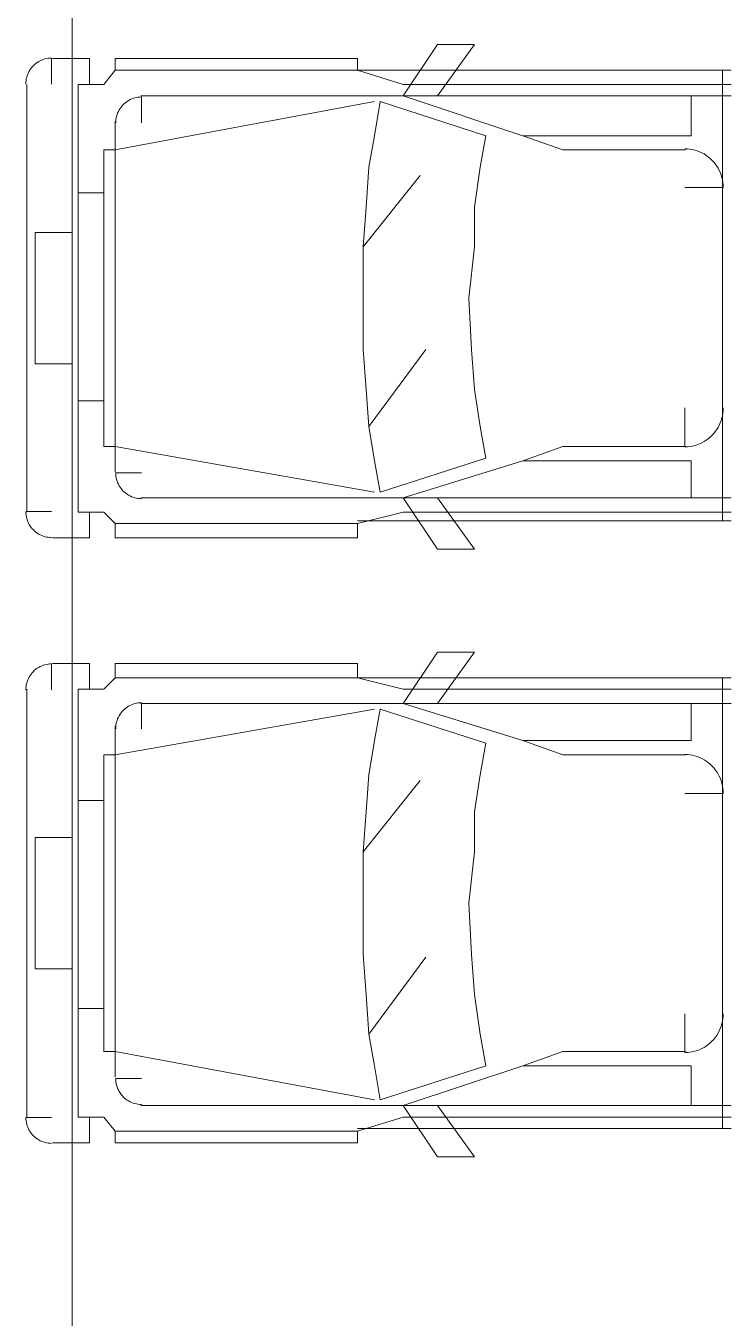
# Model space of a CAD drawing. Header units: millimetres. Extents: x 0.4 to 34.5, y 0.3 to 53.8.
# Drawn here: x 4.583 to 7.186, y 36.376 to 41.171 of the extents above; entities that cross this region are included whole.
import ezdxf

# ---------------------------------------------------------------- set-up
doc = ezdxf.new("R2010")
doc.units = ezdxf.units.MM
doc.header["$MEASUREMENT"] = 0
doc.layers.add('Layer 1', color=7, linetype='Continuous')
pattern_1 = [(45, (0, 0), (-7.071, 7.071), [])]

msp = doc.modelspace()

# ---------------------------------------------------------------- hatches: boundary and pattern name
at = {"layer": 'Layer 1', "true_color": 0x000000}
h = msp.add_hatch(dxfattribs=at)
h.set_pattern_fill('AI_USER_DEFINED_HATCH', color=18, scale=10, angle=45, style=0, pattern_type=0)
h.set_pattern_definition(pattern_1)
h.paths.add_polyline_path([(6.2479, 41.1018), (6.1103, 41.1018), (5.9833, 40.9113), (6.1103, 40.9113)])
h = msp.add_hatch(dxfattribs=at)
h.set_pattern_fill('AI_USER_DEFINED_HATCH', color=18, scale=10, angle=45, style=0, pattern_type=0)
h.set_pattern_definition(pattern_1)
h.paths.add_polyline_path([(5.814, 41.0489), (4.9144, 41.0489), (4.9144, 41.0065), (5.814, 41.0065)])
h = msp.add_hatch(dxfattribs=at)
h.set_pattern_fill('AI_USER_DEFINED_HATCH', color=18, scale=10, angle=45, style=0, pattern_type=0)
h.set_pattern_definition(pattern_1)
h.paths.add_polyline_path([(4.872, 39.6095), (4.872, 40.7102), (4.9144, 40.7102), (4.9144, 39.6095)])
h = msp.add_hatch(dxfattribs=at)
h.set_pattern_fill('AI_USER_DEFINED_HATCH', color=18, scale=10, angle=45, style=0, pattern_type=0)
h.set_pattern_definition(pattern_1)
h.paths.add_polyline_path([(4.618, 39.9164), (4.618, 40.4033), (4.7556, 40.4033), (4.7556, 39.9164)])
h = msp.add_hatch(dxfattribs=at)
h.set_pattern_fill('AI_USER_DEFINED_HATCH', color=18, scale=10, angle=45, style=0, pattern_type=0)
h.set_pattern_definition(pattern_1)
h.paths.add_polyline_path([(6.2479, 39.2285), (6.1103, 39.2285), (5.9833, 39.419), (6.1103, 39.419)])
h = msp.add_hatch(dxfattribs=at)
h.set_pattern_fill('AI_USER_DEFINED_HATCH', color=18, scale=10, angle=45, style=0, pattern_type=0)
h.set_pattern_definition(pattern_1)
h.paths.add_polyline_path([(4.9144, 39.2708), (4.9144, 39.3237), (5.814, 39.3237), (5.814, 39.2708)])
h = msp.add_hatch(dxfattribs=at)
h.set_pattern_fill('AI_USER_DEFINED_HATCH', color=18, scale=10, angle=45, style=0, pattern_type=0)
h.set_pattern_definition(pattern_1)
h.paths.add_polyline_path([(6.2479, 38.8475), (6.1103, 38.8475), (5.9833, 38.657), (6.1103, 38.657)])
h = msp.add_hatch(dxfattribs=at)
h.set_pattern_fill('AI_USER_DEFINED_HATCH', color=18, scale=10, angle=45, style=0, pattern_type=0)
h.set_pattern_definition(pattern_1)
h.paths.add_polyline_path([(5.814, 38.8051), (4.9144, 38.8051), (4.9144, 38.7522), (5.814, 38.7522)])
h = msp.add_hatch(dxfattribs=at)
h.set_pattern_fill('AI_USER_DEFINED_HATCH', color=18, scale=10, angle=45, style=0, pattern_type=0)
h.set_pattern_definition(pattern_1)
h.paths.add_polyline_path([(4.872, 37.3657), (4.872, 38.4665), (4.9144, 38.4665), (4.9144, 37.3657)])
h = msp.add_hatch(dxfattribs=at)
h.set_pattern_fill('AI_USER_DEFINED_HATCH', color=18, scale=10, angle=45, style=0, pattern_type=0)
h.set_pattern_definition(pattern_1)
h.paths.add_polyline_path([(4.618, 37.6727), (4.618, 38.1595), (4.7556, 38.1595), (4.7556, 37.6727)])
h = msp.add_hatch(dxfattribs=at)
h.set_pattern_fill('AI_USER_DEFINED_HATCH', color=18, scale=10, angle=45, style=0, pattern_type=0)
h.set_pattern_definition(pattern_1)
h.paths.add_polyline_path([(6.2479, 36.9741), (6.1103, 36.9741), (5.9833, 37.1646), (6.1103, 37.1646)])
h = msp.add_hatch(dxfattribs=at)
h.set_pattern_fill('AI_USER_DEFINED_HATCH', color=18, scale=10, angle=45, style=0, pattern_type=0)
h.set_pattern_definition(pattern_1)
h.paths.add_polyline_path([(4.9144, 37.0271), (4.9144, 37.0694), (5.814, 37.0694), (5.814, 37.0271)])

# ---------------------------------------------------------------- linework, layer by layer
at = {"layer": 'Layer 1', "color": 7, "lineweight": 5, "true_color": 0xffffff}
for points in [[(4.7556, 44.3722), (4.7556, 7.1176)], [(6.2479, 41.1018), (6.1103, 41.1018), (5.9833, 40.9113), (6.1103, 40.9113), (6.2479, 41.1018)], [(4.8191, 41.0489), (4.6815, 41.0489)], [(4.8191, 40.9536), (4.8191, 41.0489)], [(5.814, 41.0489), (4.9144, 41.0489), (4.9144, 41.0065), (5.814, 41.0065), (5.814, 41.0489)], [(4.9144, 41.0065), (4.872, 40.9536)], [(7.1687, 41.0065), (5.814, 41.0065)], [(5.814, 41.0065), (5.9833, 40.9536)], [(7.2004, 41.0065), (7.1687, 41.0065)], [(7.1687, 39.3343), (7.1687, 41.0065)], [(4.5863, 40.9536), (4.5863, 39.3661)], [(4.7768, 40.9536), (4.7768, 39.3661)], [(4.7768, 40.9536), (4.872, 40.9536)], [(7.1687, 40.9536), (5.9833, 40.9536)], [(7.2004, 40.9536), (7.1687, 40.9536)], [(5.9833, 40.9113), (5.0096, 40.9113)], [(7.0523, 40.7631), (6.4278, 40.7631), (5.9833, 40.9113), (7.0523, 40.9113), (7.0523, 40.7631)], [(7.0523, 40.9113), (7.1687, 40.9113)], [(7.1687, 40.9113), (7.2004, 40.9113)], [(7.1687, 40.5726), (7.1687, 40.9113)], [(4.9144, 40.7102), (5.8775, 40.8901)], [(6.2691, 39.6836), (6.2479, 39.8212), (6.2373, 39.9693), (6.2268, 40.1598), (6.2479, 40.3503), (6.2479, 40.4985), (6.2691, 40.6467), (6.2903, 40.7631), (5.8986, 40.8901), (5.8775, 40.7631), (5.8563, 40.6467), (5.8457, 40.4985), (5.8351, 40.3503), (5.8351, 40.1598), (5.8351, 39.9693), (5.8457, 39.8212), (5.8563, 39.6836), (5.8775, 39.5566), (5.8986, 39.4401), (6.2903, 39.5672), (6.2691, 39.6836)], [(4.9144, 40.816), (4.9144, 39.6095)], [(6.4278, 40.7631), (6.576, 40.7102)], [(4.872, 39.6095), (4.872, 40.7102), (4.9144, 40.7102), (4.9144, 39.6095), (4.872, 39.6095)], [(4.9144, 39.5142), (4.9144, 40.7102)], [(7.0311, 40.7102), (6.576, 40.7102)], [(5.8351, 40.3503), (6.0468, 40.6149)], [(7.1687, 40.5726), (7.1687, 39.7577)], [(4.7768, 39.7788), (4.7768, 40.5514), (4.872, 40.5514), (4.872, 39.7788), (4.7768, 39.7788)], [(4.618, 39.9164), (4.618, 40.4033), (4.7556, 40.4033), (4.7556, 39.9164), (4.618, 39.9164)], [(5.8563, 39.6836), (6.068, 39.9693)], [(7.1687, 39.7577), (7.1687, 39.419)], [(5.8775, 39.4401), (4.9144, 39.6095)], [(6.4278, 39.5566), (6.576, 39.6095)], [(7.0311, 39.6095), (6.576, 39.6095)], [(7.0523, 39.5566), (6.4278, 39.5566), (5.9833, 39.419), (7.0523, 39.419), (7.0523, 39.5566)], [(5.9833, 39.419), (5.0096, 39.419)], [(6.2479, 39.2285), (6.1103, 39.2285), (5.9833, 39.419), (6.1103, 39.419), (6.2479, 39.2285)], [(7.1687, 39.419), (7.0523, 39.419)], [(7.1687, 39.419), (7.2004, 39.419)], [(4.872, 39.3661), (4.7768, 39.3661)], [(4.8191, 39.2708), (4.8191, 39.3661)], [(4.9144, 39.3237), (4.872, 39.3661)], [(5.814, 39.3237), (5.9833, 39.3661)], [(7.1687, 39.3661), (5.9833, 39.3661)], [(7.2004, 39.3661), (7.1687, 39.3661)], [(4.9144, 39.2708), (4.9144, 39.3237)], [(4.9144, 39.2708), (4.9144, 39.3237), (5.814, 39.3237), (5.814, 39.2708), (4.9144, 39.2708)], [(7.1687, 39.3343), (5.814, 39.3343)], [(5.814, 39.2708), (5.814, 39.3237)], [(7.2004, 39.3343), (7.1687, 39.3343)], [(4.8191, 39.2708), (4.6815, 39.2708)], [(5.814, 39.2708), (4.9144, 39.2708)], [(6.2479, 38.8475), (6.1103, 38.8475), (5.9833, 38.657), (6.1103, 38.657), (6.2479, 38.8475)], [(4.8191, 38.8051), (4.6815, 38.8051)], [(4.8191, 38.7099), (4.8191, 38.8051)], [(5.814, 38.8051), (4.9144, 38.8051), (4.9144, 38.7522), (5.814, 38.7522), (5.814, 38.8051)], [(4.9144, 38.7522), (4.872, 38.7099)], [(7.1687, 38.7522), (5.814, 38.7522)], [(5.814, 38.7522), (5.9833, 38.7099)], [(7.2004, 38.7522), (7.1687, 38.7522)], [(7.1687, 37.08), (7.1687, 38.7522)], [(4.5863, 38.7099), (4.5863, 37.1223)], [(4.7768, 38.7099), (4.7768, 37.1223)], [(4.7768, 38.7099), (4.872, 38.7099)], [(7.1687, 38.7099), (5.9833, 38.7099)], [(7.2004, 38.7099), (7.1687, 38.7099)], [(5.9833, 38.657), (5.0096, 38.657)], [(7.0523, 38.5194), (6.4278, 38.5194), (5.9833, 38.657), (7.0523, 38.657), (7.0523, 38.5194)], [(7.0523, 38.657), (7.1687, 38.657)], [(7.1687, 38.657), (7.2004, 38.657)], [(7.1687, 38.3183), (7.1687, 38.657)], [(4.9144, 38.4665), (5.8775, 38.6358)], [(6.2691, 37.4292), (6.2479, 37.5774), (6.2373, 37.7256), (6.2268, 37.9161), (6.2479, 38.1066), (6.2479, 38.2548), (6.2691, 38.3924), (6.2903, 38.5088), (5.8986, 38.6358), (5.8775, 38.5194), (5.8563, 38.3924), (5.8457, 38.2548), (5.8351, 38.1066), (5.8351, 37.9161), (5.8351, 37.7256), (5.8457, 37.5774), (5.8563, 37.4292), (5.8775, 37.3128), (5.8986, 37.1858), (6.2903, 37.3128), (6.2691, 37.4292)], [(4.9144, 38.5723), (4.9144, 37.3657)], [(6.4278, 38.5194), (6.576, 38.4665)], [(4.872, 37.3657), (4.872, 38.4665), (4.9144, 38.4665), (4.9144, 37.3657), (4.872, 37.3657)], [(4.9144, 37.2705), (4.9144, 38.4665)], [(7.0311, 38.4665), (6.576, 38.4665)], [(5.8351, 38.1066), (6.0468, 38.3712)], [(7.1687, 38.3183), (7.1687, 37.5033)], [(4.7768, 37.5245), (4.7768, 38.2971), (4.872, 38.2971), (4.872, 37.5245), (4.7768, 37.5245)], [(4.618, 37.6727), (4.618, 38.1595), (4.7556, 38.1595), (4.7556, 37.6727), (4.618, 37.6727)], [(5.8563, 37.4292), (6.068, 37.715)], [(7.1687, 37.5033), (7.1687, 37.1646)], [(5.8775, 37.1858), (4.9144, 37.3657)], [(6.4278, 37.3128), (6.576, 37.3657)], [(7.0311, 37.3657), (6.576, 37.3657)], [(7.0523, 37.3128), (6.4278, 37.3128), (5.9833, 37.1646), (7.0523, 37.1646), (7.0523, 37.3128)], [(5.9833, 37.1646), (5.0096, 37.1646)], [(6.2479, 36.9741), (6.1103, 36.9741), (5.9833, 37.1646), (6.1103, 37.1646), (6.2479, 36.9741)], [(7.1687, 37.1646), (7.0523, 37.1646)], [(7.1687, 37.1646), (7.2004, 37.1646)], [(4.872, 37.1223), (4.7768, 37.1223)], [(4.8191, 37.0271), (4.8191, 37.1223)], [(4.9144, 37.0694), (4.872, 37.1223)], [(5.814, 37.0694), (5.9833, 37.1223)], [(7.1687, 37.1223), (5.9833, 37.1223)], [(7.2004, 37.1223), (7.1687, 37.1223)], [(4.9144, 37.0271), (4.9144, 37.0694)], [(4.9144, 37.0271), (4.9144, 37.0694), (5.814, 37.0694), (5.814, 37.0271), (4.9144, 37.0271)], [(7.1687, 37.08), (5.814, 37.08)], [(5.814, 37.0271), (5.814, 37.0694)], [(7.2004, 37.08), (7.1687, 37.08)], [(4.8191, 37.0271), (4.6815, 37.0271)], [(5.814, 37.0271), (4.9144, 37.0271)]]:
    msp.add_lwpolyline(points, dxfattribs=at)
at = {"layer": 'Layer 1', "lineweight": 0}
for points in [[(6.2479, 41.1018), (6.1103, 41.1018), (5.9833, 40.9113), (6.1103, 40.9113), (6.2479, 41.1018)], [(5.814, 41.0489), (4.9144, 41.0489), (4.9144, 41.0065), (5.814, 41.0065), (5.814, 41.0489)], [(7.0523, 40.7631), (6.4278, 40.7631), (5.9833, 40.9113), (7.0523, 40.9113), (7.0523, 40.7631)], [(6.2691, 39.6836), (6.2479, 39.8212), (6.2373, 39.9693), (6.2268, 40.1598), (6.2479, 40.3503), (6.2479, 40.4985), (6.2691, 40.6467), (6.2903, 40.7631), (5.8986, 40.8901), (5.8775, 40.7631), (5.8563, 40.6467), (5.8457, 40.4985), (5.8351, 40.3503), (5.8351, 40.1598), (5.8351, 39.9693), (5.8457, 39.8212), (5.8563, 39.6836), (5.8775, 39.5566), (5.8986, 39.4401), (6.2903, 39.5672), (6.2691, 39.6836)], [(4.872, 39.6095), (4.872, 40.7102), (4.9144, 40.7102), (4.9144, 39.6095), (4.872, 39.6095)], [(4.7768, 39.7788), (4.7768, 40.5514), (4.872, 40.5514), (4.872, 39.7788), (4.7768, 39.7788)], [(4.618, 39.9164), (4.618, 40.4033), (4.7556, 40.4033), (4.7556, 39.9164), (4.618, 39.9164)], [(7.0523, 39.5566), (6.4278, 39.5566), (5.9833, 39.419), (7.0523, 39.419), (7.0523, 39.5566)], [(6.2479, 39.2285), (6.1103, 39.2285), (5.9833, 39.419), (6.1103, 39.419), (6.2479, 39.2285)], [(4.9144, 39.2708), (4.9144, 39.3237), (5.814, 39.3237), (5.814, 39.2708), (4.9144, 39.2708)], [(6.2479, 38.8475), (6.1103, 38.8475), (5.9833, 38.657), (6.1103, 38.657), (6.2479, 38.8475)], [(5.814, 38.8051), (4.9144, 38.8051), (4.9144, 38.7522), (5.814, 38.7522), (5.814, 38.8051)], [(7.0523, 38.5194), (6.4278, 38.5194), (5.9833, 38.657), (7.0523, 38.657), (7.0523, 38.5194)], [(6.2691, 37.4292), (6.2479, 37.5774), (6.2373, 37.7256), (6.2268, 37.9161), (6.2479, 38.1066), (6.2479, 38.2548), (6.2691, 38.3924), (6.2903, 38.5088), (5.8986, 38.6358), (5.8775, 38.5194), (5.8563, 38.3924), (5.8457, 38.2548), (5.8351, 38.1066), (5.8351, 37.9161), (5.8351, 37.7256), (5.8457, 37.5774), (5.8563, 37.4292), (5.8775, 37.3128), (5.8986, 37.1858), (6.2903, 37.3128), (6.2691, 37.4292)], [(4.872, 37.3657), (4.872, 38.4665), (4.9144, 38.4665), (4.9144, 37.3657), (4.872, 37.3657)], [(4.7768, 37.5245), (4.7768, 38.2971), (4.872, 38.2971), (4.872, 37.5245), (4.7768, 37.5245)], [(4.618, 37.6727), (4.618, 38.1595), (4.7556, 38.1595), (4.7556, 37.6727), (4.618, 37.6727)], [(7.0523, 37.3128), (6.4278, 37.3128), (5.9833, 37.1646), (7.0523, 37.1646), (7.0523, 37.3128)], [(6.2479, 36.9741), (6.1103, 36.9741), (5.9833, 37.1646), (6.1103, 37.1646), (6.2479, 36.9741)], [(4.9144, 37.0271), (4.9144, 37.0694), (5.814, 37.0694), (5.814, 37.0271), (4.9144, 37.0271)]]:
    msp.add_lwpolyline(points, dxfattribs=at)
for points in [[(4.6783, 40.9548), (4.6783, 40.9548), (4.6783, 41.051), (4.6783, 41.051), (4.6613, 41.051), (4.6454, 41.0466), (4.6307, 41.0381), (4.616, 41.0295), (4.6044, 41.0177), (4.5959, 41.0028), (4.5873, 40.9879), (4.5831, 40.9719), (4.5831, 40.9548)], [(5.0119, 40.8105), (5.0119, 40.8105), (5.0119, 40.9067), (5.0119, 40.9067), (4.9949, 40.9067), (4.979, 40.9025), (4.9643, 40.8938), (4.9496, 40.8853), (4.938, 40.8735), (4.9295, 40.8586), (4.9209, 40.8438), (4.9167, 40.8277), (4.9167, 40.8105)], [(7.0288, 40.5703), (7.0288, 40.5703), (7.1715, 40.5703), (7.1715, 40.5703), (7.1715, 40.596), (7.1651, 40.62), (7.1523, 40.6424), (7.1395, 40.6646), (7.1221, 40.6823), (7.1001, 40.6952), (7.078, 40.708), (7.0542, 40.7144), (7.0288, 40.7144)], [(7.0287, 39.7529), (7.0287, 39.7529), (7.0287, 39.6087), (7.0287, 39.6087), (7.0541, 39.6087), (7.0779, 39.6152), (7.1, 39.6281), (7.122, 39.641), (7.1395, 39.6586), (7.1522, 39.6809), (7.165, 39.7032), (7.1714, 39.7272), (7.1714, 39.753)], [(5.0119, 39.5126), (5.0119, 39.5126), (4.9167, 39.5126), (4.9167, 39.5126), (4.9167, 39.4955), (4.9209, 39.4795), (4.9295, 39.4646), (4.938, 39.4497), (4.9496, 39.4379), (4.9643, 39.4294), (4.979, 39.4207), (4.9949, 39.4164), (5.0119, 39.4164)], [(4.6784, 39.3684), (4.6784, 39.3684), (4.5832, 39.3684), (4.5832, 39.3684), (4.5832, 39.3512), (4.5875, 39.3353), (4.596, 39.3203), (4.6045, 39.3054), (4.6161, 39.2937), (4.6308, 39.2851), (4.6455, 39.2765), (4.6614, 39.2722), (4.6784, 39.2722)], [(4.6783, 38.7073), (4.6783, 38.7073), (4.6783, 38.8035), (4.6783, 38.8035), (4.6613, 38.8035), (4.6454, 38.7992), (4.6307, 38.7906), (4.616, 38.782), (4.6044, 38.7702), (4.5959, 38.7554), (4.5873, 38.7405), (4.5831, 38.7245), (4.5831, 38.7073)], [(5.0119, 38.5631), (5.0119, 38.5631), (5.0119, 38.6593), (5.0119, 38.6593), (4.9949, 38.6593), (4.979, 38.655), (4.9643, 38.6464), (4.9496, 38.6378), (4.938, 38.6261), (4.9295, 38.6111), (4.9209, 38.5962), (4.9167, 38.5802), (4.9167, 38.5631)], [(7.0288, 38.3228), (7.0288, 38.3228), (7.1715, 38.3228), (7.1715, 38.3228), (7.1715, 38.3485), (7.1651, 38.3726), (7.1523, 38.3948), (7.1395, 38.4171), (7.1221, 38.4347), (7.1001, 38.4476), (7.078, 38.4605), (7.0542, 38.467), (7.0288, 38.467)], [(7.0287, 37.5055), (7.0287, 37.5055), (7.0287, 37.3613), (7.0287, 37.3613), (7.0541, 37.3613), (7.0779, 37.3677), (7.1, 37.3806), (7.122, 37.3935), (7.1395, 37.4111), (7.1522, 37.4334), (7.165, 37.4557), (7.1714, 37.4797), (7.1714, 37.5055)], [(5.0119, 37.2651), (5.0119, 37.2651), (4.9167, 37.2651), (4.9167, 37.2651), (4.9167, 37.2481), (4.9209, 37.232), (4.9295, 37.2171), (4.938, 37.2022), (4.9496, 37.1905), (4.9643, 37.1818), (4.979, 37.1732), (4.9949, 37.169), (5.0119, 37.169)], [(4.6784, 37.1209), (4.6784, 37.1209), (4.5832, 37.1209), (4.5832, 37.1209), (4.5832, 37.1038), (4.5875, 37.0878), (4.596, 37.0729), (4.6045, 37.058), (4.6161, 37.0462), (4.6308, 37.0376), (4.6455, 37.0291), (4.6614, 37.0247), (4.6784, 37.0247)]]:
    msp.add_open_spline(points, degree=3, knots=[0, 0, 0, 0, 1, 1, 1, 2, 2, 2, 3, 3, 3, 4, 4, 4, 4], dxfattribs=at)
at = {"layer": 'Layer 1', "color": 7, "lineweight": 5, "true_color": 0xffffff}
for points in [[(4.6783, 41.051), (4.6613, 41.051), (4.6454, 41.0466), (4.6307, 41.0381), (4.616, 41.0295), (4.6044, 41.0177), (4.5959, 41.0028), (4.5873, 40.9879), (4.5831, 40.9719), (4.5831, 40.9548)], [(5.0119, 40.9067), (4.9949, 40.9067), (4.979, 40.9025), (4.9643, 40.8938), (4.9496, 40.8853), (4.938, 40.8735), (4.9295, 40.8586), (4.9209, 40.8438), (4.9167, 40.8277), (4.9167, 40.8105)], [(7.1715, 40.5703), (7.1715, 40.596), (7.1651, 40.62), (7.1523, 40.6424), (7.1395, 40.6646), (7.1221, 40.6823), (7.1001, 40.6952), (7.078, 40.708), (7.0542, 40.7144), (7.0288, 40.7144)], [(7.0287, 39.6087), (7.0541, 39.6087), (7.0779, 39.6152), (7.1, 39.6281), (7.122, 39.641), (7.1395, 39.6586), (7.1522, 39.6809), (7.165, 39.7032), (7.1714, 39.7272), (7.1714, 39.753)], [(4.9167, 39.5126), (4.9167, 39.4955), (4.9209, 39.4795), (4.9295, 39.4646), (4.938, 39.4497), (4.9496, 39.4379), (4.9643, 39.4294), (4.979, 39.4207), (4.9949, 39.4164), (5.0119, 39.4164)], [(4.5832, 39.3684), (4.5832, 39.3512), (4.5875, 39.3353), (4.596, 39.3203), (4.6045, 39.3054), (4.6161, 39.2937), (4.6308, 39.2851), (4.6455, 39.2765), (4.6614, 39.2722), (4.6784, 39.2722)], [(4.6783, 38.8035), (4.6613, 38.8035), (4.6454, 38.7992), (4.6307, 38.7906), (4.616, 38.782), (4.6044, 38.7702), (4.5959, 38.7554), (4.5873, 38.7405), (4.5831, 38.7245), (4.5831, 38.7073)], [(5.0119, 38.6593), (4.9949, 38.6593), (4.979, 38.655), (4.9643, 38.6464), (4.9496, 38.6378), (4.938, 38.6261), (4.9295, 38.6111), (4.9209, 38.5962), (4.9167, 38.5802), (4.9167, 38.5631)], [(7.1715, 38.3228), (7.1715, 38.3485), (7.1651, 38.3726), (7.1523, 38.3948), (7.1395, 38.4171), (7.1221, 38.4347), (7.1001, 38.4476), (7.078, 38.4605), (7.0542, 38.467), (7.0288, 38.467)], [(7.0287, 37.3613), (7.0541, 37.3613), (7.0779, 37.3677), (7.1, 37.3806), (7.122, 37.3935), (7.1395, 37.4111), (7.1522, 37.4334), (7.165, 37.4557), (7.1714, 37.4797), (7.1714, 37.5055)], [(4.9167, 37.2651), (4.9167, 37.2481), (4.9209, 37.232), (4.9295, 37.2171), (4.938, 37.2022), (4.9496, 37.1905), (4.9643, 37.1818), (4.979, 37.1732), (4.9949, 37.169), (5.0119, 37.169)], [(4.5832, 37.1209), (4.5832, 37.1038), (4.5875, 37.0878), (4.596, 37.0729), (4.6045, 37.058), (4.6161, 37.0462), (4.6308, 37.0376), (4.6455, 37.0291), (4.6614, 37.0247), (4.6784, 37.0247)]]:
    msp.add_open_spline(points, degree=3, knots=[0, 0, 0, 0, 1, 1, 1, 2, 2, 2, 3, 3, 3, 3], dxfattribs=at)

doc.saveas('drawing.dxf')
